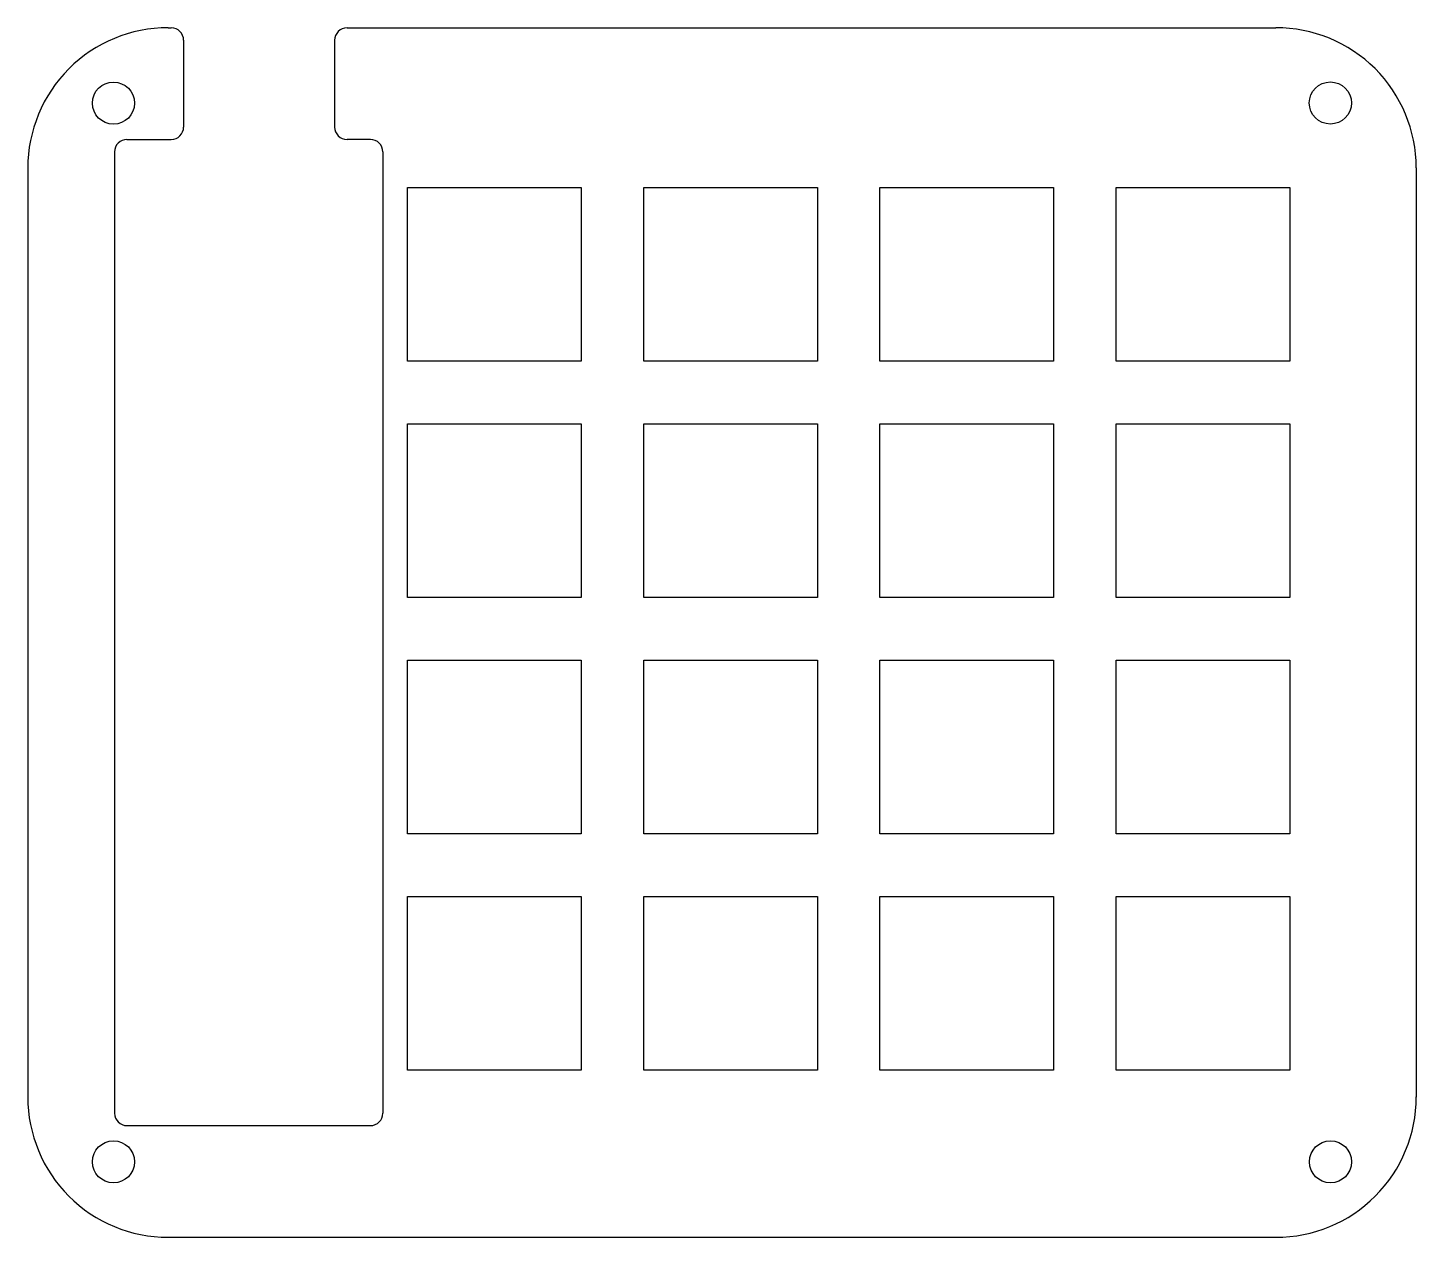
# Model space of a CAD drawing. Header units: millimetres. Extents: x 19 to 131, y 14 to 111.
import ezdxf

# ---------------------------------------------------------------- set-up
doc = ezdxf.new("R2010")
doc.units = ezdxf.units.MM

msp = doc.modelspace()

# ---------------------------------------------------------------- linework, layer by layer
for p, q in [((29.98, 111.17), (30.24, 111.17)), ((44.42, 111.17), (119.34, 111.17)), ((31.24, 110.17), (31.24, 103.17)), ((43.42, 110.17), (43.42, 103.17)), ((26.67, 102.17), (30.24, 102.17)), ((46.31, 102.17), (44.42, 102.17)), ((25.67, 101.17), (25.67, 23.67)), ((47.31, 101.17), (47.31, 23.67)), ((18.67, 99.88), (18.67, 24.96)), ((130.67, 99.88), (130.67, 24.96)), ((49.31, 84.3, 0.15), (49.31, 98.3, 0.15)), ((49.31, 98.3, 0.15), (63.31, 98.3, 0.15)), ((49.31, 84.3, 0.3), (49.31, 98.3, 0.3)), ((49.31, 98.3, 0.3), (63.31, 98.3, 0.3)), ((63.31, 98.3, 0.15), (63.31, 84.3, 0.15)), ((63.31, 98.3, 0.3), (63.31, 84.3, 0.3)), ((68.36, 84.3, 0.3), (68.36, 98.3, 0.3)), ((68.36, 98.3, 0.3), (82.36, 98.3, 0.3)), ((82.36, 98.3, 0.3), (82.36, 84.3, 0.3)), ((87.41, 84.3, 0.3), (87.41, 98.3, 0.3)), ((87.41, 98.3, 0.3), (101.41, 98.3, 0.3)), ((101.41, 98.3, 0.3), (101.41, 84.3, 0.3)), ((106.46, 84.3, 0.3), (106.46, 98.3, 0.3)), ((106.46, 98.3, 0.3), (120.46, 98.3, 0.3)), ((120.46, 98.3, 0.3), (120.46, 84.3, 0.3)), ((63.31, 84.3, 0.15), (49.31, 84.3, 0.15)), ((63.31, 84.3, 0.3), (49.31, 84.3, 0.3)), ((82.36, 84.3, 0.3), (68.36, 84.3, 0.3)), ((101.41, 84.3, 0.3), (87.41, 84.3, 0.3)), ((120.46, 84.3, 0.3), (106.46, 84.3, 0.3)), ((49.31, 79.25, 0.15), (63.31, 79.25, 0.15)), ((49.31, 65.25, 0.15), (49.31, 79.25, 0.15)), ((49.31, 65.25, 0.3), (49.31, 79.25, 0.3)), ((49.31, 79.25, 0.3), (63.31, 79.25, 0.3)), ((63.31, 79.25, 0.15), (63.31, 65.25, 0.15)), ((63.31, 79.25, 0.3), (63.31, 65.25, 0.3)), ((68.36, 65.25, 0.3), (68.36, 79.25, 0.3)), ((68.36, 79.25, 0.3), (82.36, 79.25, 0.3)), ((82.36, 79.25, 0.3), (82.36, 65.25, 0.3)), ((87.41, 65.25, 0.3), (87.41, 79.25, 0.3)), ((87.41, 79.25, 0.3), (101.41, 79.25, 0.3)), ((101.41, 79.25, 0.3), (101.41, 65.25, 0.3)), ((106.46, 65.25, 0.3), (106.46, 79.25, 0.3)), ((106.46, 79.25, 0.3), (120.46, 79.25, 0.3)), ((120.46, 79.25, 0.3), (120.46, 65.25, 0.3)), ((63.31, 65.25, 0.15), (49.31, 65.25, 0.15)), ((63.31, 65.25, 0.3), (49.31, 65.25, 0.3)), ((82.36, 65.25, 0.3), (68.36, 65.25, 0.3)), ((101.41, 65.25, 0.3), (87.41, 65.25, 0.3)), ((120.46, 65.25, 0.3), (106.46, 65.25, 0.3)), ((49.31, 46.2, 0.15), (49.31, 60.2, 0.15)), ((49.31, 60.2, 0.15), (63.31, 60.2, 0.15)), ((49.31, 46.2, 0.3), (49.31, 60.2, 0.3)), ((49.31, 60.2, 0.3), (63.31, 60.2, 0.3)), ((63.31, 60.2, 0.15), (63.31, 46.2, 0.15)), ((63.31, 60.2, 0.3), (63.31, 46.2, 0.3)), ((68.36, 46.2, 0.3), (68.36, 60.2, 0.3)), ((68.36, 60.2, 0.3), (82.36, 60.2, 0.3)), ((82.36, 60.2, 0.3), (82.36, 46.2, 0.3)), ((87.41, 46.2, 0.3), (87.41, 60.2, 0.3)), ((87.41, 60.2, 0.3), (101.41, 60.2, 0.3)), ((101.41, 60.2, 0.3), (101.41, 46.2, 0.3)), ((106.46, 46.2, 0.3), (106.46, 60.2, 0.3)), ((106.46, 60.2, 0.3), (120.46, 60.2, 0.3)), ((120.46, 60.2, 0.3), (120.46, 46.2, 0.3)), ((63.31, 46.2, 0.15), (49.31, 46.2, 0.15)), ((63.31, 46.2, 0.3), (49.31, 46.2, 0.3)), ((82.36, 46.2, 0.3), (68.36, 46.2, 0.3)), ((101.41, 46.2, 0.3), (87.41, 46.2, 0.3)), ((120.46, 46.2, 0.3), (106.46, 46.2, 0.3)), ((49.31, 27.15, 0.15), (49.31, 41.15, 0.15)), ((49.31, 41.15, 0.15), (63.31, 41.15, 0.15)), ((49.31, 27.15, 0.3), (49.31, 41.15, 0.3)), ((49.31, 41.15, 0.3), (63.31, 41.15, 0.3)), ((63.31, 41.15, 0.15), (63.31, 27.15, 0.15)), ((63.31, 41.15, 0.3), (63.31, 27.15, 0.3)), ((68.36, 27.15, 0.3), (68.36, 41.15, 0.3)), ((68.36, 41.15, 0.3), (82.36, 41.15, 0.3)), ((82.36, 41.15, 0.3), (82.36, 27.15, 0.3)), ((87.41, 27.15, 0.3), (87.41, 41.15, 0.3)), ((87.41, 41.15, 0.3), (101.41, 41.15, 0.3)), ((101.41, 41.15, 0.3), (101.41, 27.15, 0.3)), ((106.46, 27.15, 0.3), (106.46, 41.15, 0.3)), ((106.46, 41.15, 0.3), (120.46, 41.15, 0.3)), ((120.46, 41.15, 0.3), (120.46, 27.15, 0.3)), ((63.31, 27.15, 0.15), (49.31, 27.15, 0.15)), ((63.31, 27.15, 0.3), (49.31, 27.15, 0.3)), ((82.36, 27.15, 0.3), (68.36, 27.15, 0.3)), ((101.41, 27.15, 0.3), (87.41, 27.15, 0.3)), ((120.46, 27.15, 0.3), (106.46, 27.15, 0.3)), ((26.67, 22.67), (46.31, 22.67)), ((30, 13.67), (119.34, 13.67))]:
    msp.add_line(p, q)
at = {"extrusion": (0, 0, -1)}
for p, q in [((49.31, 84.3, -1.35), (49.31, 98.3, -1.35)), ((49.31, 98.3, -1.35), (63.31, 98.3, -1.35)), ((49.31, 98.3, -1.2), (63.31, 98.3, -1.2)), ((49.31, 84.3, -1.2), (49.31, 98.3, -1.2)), ((63.31, 98.3, -1.35), (63.31, 84.3, -1.35)), ((63.31, 98.3, -1.2), (63.31, 84.3, -1.2)), ((68.36, 84.3, -1.2), (68.36, 98.3, -1.2)), ((68.36, 98.3, -1.2), (82.36, 98.3, -1.2)), ((82.36, 98.3, -1.2), (82.36, 84.3, -1.2)), ((87.41, 98.3, -1.2), (101.41, 98.3, -1.2)), ((87.41, 84.3, -1.2), (87.41, 98.3, -1.2)), ((101.41, 98.3, -1.2), (101.41, 84.3, -1.2)), ((106.46, 98.3, -1.2), (120.46, 98.3, -1.2)), ((106.46, 84.3, -1.2), (106.46, 98.3, -1.2)), ((120.46, 98.3, -1.2), (120.46, 84.3, -1.2)), ((63.31, 84.3, -1.35), (49.31, 84.3, -1.35)), ((63.31, 84.3, -1.2), (49.31, 84.3, -1.2)), ((82.36, 84.3, -1.2), (68.36, 84.3, -1.2)), ((101.41, 84.3, -1.2), (87.41, 84.3, -1.2)), ((120.46, 84.3, -1.2), (106.46, 84.3, -1.2)), ((49.31, 79.25, -1.35), (63.31, 79.25, -1.35)), ((49.31, 65.25, -1.35), (49.31, 79.25, -1.35)), ((49.31, 79.25, -1.2), (63.31, 79.25, -1.2)), ((49.31, 65.25, -1.2), (49.31, 79.25, -1.2)), ((63.31, 79.25, -1.35), (63.31, 65.25, -1.35)), ((63.31, 79.25, -1.2), (63.31, 65.25, -1.2)), ((68.36, 65.25, -1.2), (68.36, 79.25, -1.2)), ((68.36, 79.25, -1.2), (82.36, 79.25, -1.2)), ((82.36, 79.25, -1.2), (82.36, 65.25, -1.2)), ((87.41, 79.25, -1.2), (101.41, 79.25, -1.2)), ((87.41, 65.25, -1.2), (87.41, 79.25, -1.2)), ((101.41, 79.25, -1.2), (101.41, 65.25, -1.2)), ((106.46, 79.25, -1.2), (120.46, 79.25, -1.2)), ((106.46, 65.25, -1.2), (106.46, 79.25, -1.2)), ((120.46, 79.25, -1.2), (120.46, 65.25, -1.2)), ((63.31, 65.25, -1.35), (49.31, 65.25, -1.35)), ((63.31, 65.25, -1.2), (49.31, 65.25, -1.2)), ((82.36, 65.25, -1.2), (68.36, 65.25, -1.2)), ((101.41, 65.25, -1.2), (87.41, 65.25, -1.2)), ((120.46, 65.25, -1.2), (106.46, 65.25, -1.2)), ((49.31, 46.2, -1.35), (49.31, 60.2, -1.35)), ((49.31, 60.2, -1.35), (63.31, 60.2, -1.35)), ((49.31, 60.2, -1.2), (63.31, 60.2, -1.2)), ((49.31, 46.2, -1.2), (49.31, 60.2, -1.2)), ((63.31, 60.2, -1.35), (63.31, 46.2, -1.35)), ((63.31, 60.2, -1.2), (63.31, 46.2, -1.2)), ((68.36, 46.2, -1.2), (68.36, 60.2, -1.2)), ((68.36, 60.2, -1.2), (82.36, 60.2, -1.2)), ((82.36, 60.2, -1.2), (82.36, 46.2, -1.2)), ((87.41, 60.2, -1.2), (101.41, 60.2, -1.2)), ((87.41, 46.2, -1.2), (87.41, 60.2, -1.2)), ((101.41, 60.2, -1.2), (101.41, 46.2, -1.2)), ((106.46, 60.2, -1.2), (120.46, 60.2, -1.2)), ((106.46, 46.2, -1.2), (106.46, 60.2, -1.2)), ((120.46, 60.2, -1.2), (120.46, 46.2, -1.2)), ((63.31, 46.2, -1.35), (49.31, 46.2, -1.35)), ((63.31, 46.2, -1.2), (49.31, 46.2, -1.2)), ((82.36, 46.2, -1.2), (68.36, 46.2, -1.2)), ((101.41, 46.2, -1.2), (87.41, 46.2, -1.2)), ((120.46, 46.2, -1.2), (106.46, 46.2, -1.2)), ((49.31, 27.15, -1.35), (49.31, 41.15, -1.35)), ((49.31, 41.15, -1.35), (63.31, 41.15, -1.35)), ((49.31, 41.15, -1.2), (63.31, 41.15, -1.2)), ((49.31, 27.15, -1.2), (49.31, 41.15, -1.2)), ((63.31, 41.15, -1.35), (63.31, 27.15, -1.35)), ((63.31, 41.15, -1.2), (63.31, 27.15, -1.2)), ((68.36, 27.15, -1.2), (68.36, 41.15, -1.2)), ((68.36, 41.15, -1.2), (82.36, 41.15, -1.2)), ((82.36, 41.15, -1.2), (82.36, 27.15, -1.2)), ((87.41, 41.15, -1.2), (101.41, 41.15, -1.2)), ((87.41, 27.15, -1.2), (87.41, 41.15, -1.2)), ((101.41, 41.15, -1.2), (101.41, 27.15, -1.2)), ((106.46, 41.15, -1.2), (120.46, 41.15, -1.2)), ((106.46, 27.15, -1.2), (106.46, 41.15, -1.2)), ((120.46, 41.15, -1.2), (120.46, 27.15, -1.2)), ((63.31, 27.15, -1.35), (49.31, 27.15, -1.35)), ((63.31, 27.15, -1.2), (49.31, 27.15, -1.2)), ((82.36, 27.15, -1.2), (68.36, 27.15, -1.2)), ((101.41, 27.15, -1.2), (87.41, 27.15, -1.2)), ((120.46, 27.15, -1.2), (106.46, 27.15, -1.2))]:
    msp.add_line(p, q, dxfattribs=at)
at = {"color": 0}
for centre in [(25.58, 105.1), (123.74, 105.11), (25.58, 19.75), (123.75, 19.75)]:
    msp.add_circle(centre, 1.7, dxfattribs=at)
for centre, radius, start, end in [((29.98, 99.87), 11.31, 89.9739, 180.003), ((30.24, 110.17), 1, 0.0001, 90.0001), ((44.42, 110.17), 1, 89.9999, 179.9999), ((119.36, 99.87), 11.31, 0.0952, 90.1244), ((30.24, 103.17), 1, 270, 0), ((44.42, 103.17), 1, 180.0001, 270.0001), ((26.67, 101.17), 1, 90.0001, 180.0001), ((46.31, 101.17), 1, 0.0001, 90.0001), ((29.98, 24.98), 11.31, 179.997, 270.0261), ((119.36, 24.98), 11.31, 269.9739, 0.003), ((26.67, 23.67), 1, 180, 270), ((26.67, 23.67), 1, 180, 270), ((26.67, 23.67), 1, 180.0001, 270.0001), ((46.31, 23.67), 1, 270.0001, 0.0001)]:
    msp.add_arc(centre, radius, start, end, dxfattribs=at)

doc.saveas('drawing.dxf')
